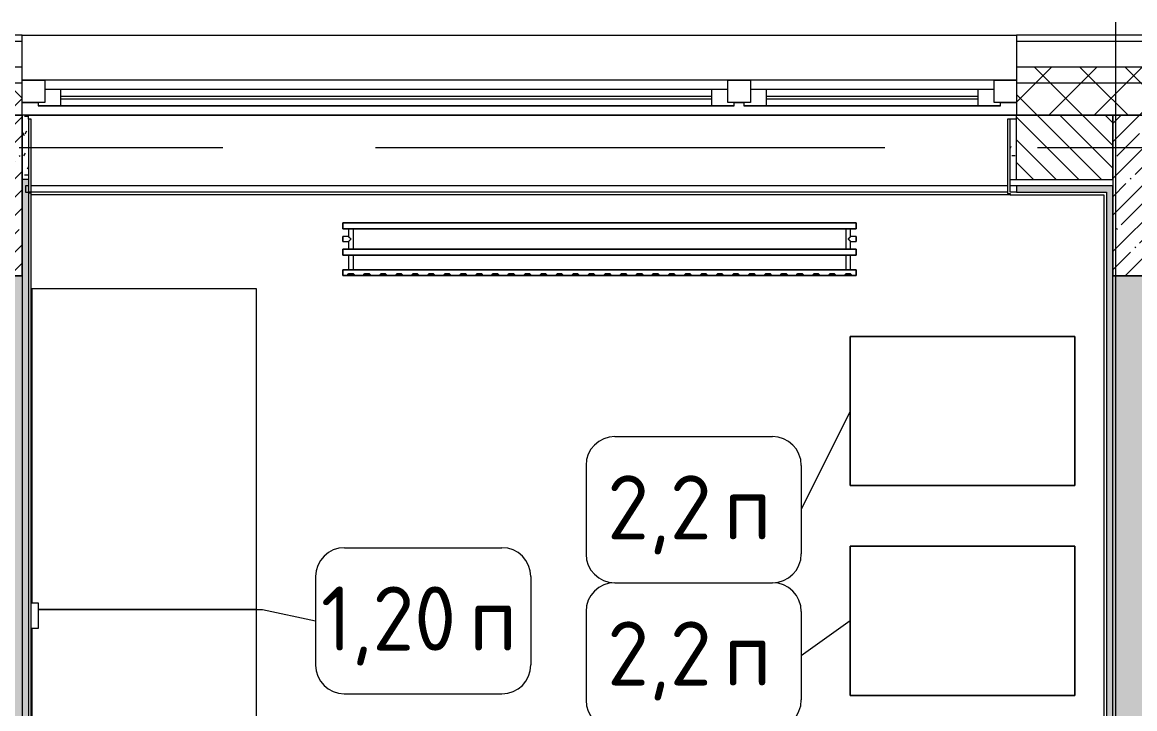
# Model space of a CAD drawing. Header units: millimetres. Extents: x 35840 to 252964, y -8553 to 29000.
# Drawn here: x 77250 to 80719, y 25250 to 27390 of the extents above; entities that cross this region are included whole.
import ezdxf

# ---------------------------------------------------------------- set-up
doc = ezdxf.new("R2010")
doc.units = ezdxf.units.MM
doc.linetypes.add('Осевая', pattern=[3175, 635, -476.25, 1587.5, -476.25])
for name, color, linetype, lineweight, true_color in [('A-DOOR-1', 7, 'Continuous', 9, 0xc0c0c0), ('A-WALL-1', 9, 'Continuous', 9, 0x808080), ('A-WALL-FNSH-1', 9, 'Continuous', 9, 0x808080), ('I-FURN-1', 9, 'Continuous', 9, 0x808080), ('M-EQPM-1', 7, 'Continuous', 9, 0xb2b2b2)]:
    doc.layers.add(name, color=color, linetype=linetype, lineweight=lineweight, true_color=true_color)
for name, color, linetype, lineweight in [('A-GLAZ', 7, 'Continuous', 9), ('A-GLAZ-1', 7, 'Continuous', 13), ('A-WALL', 7, 'Continuous', 9), ('I-FURN-IDEN', 7, 'Continuous', 9), ('I-WALL', 7, 'Continuous', 9), ('S-COLS', 7, 'Continuous', 9), ('Оси', 7, 'Continuous', 9), ('Оси-2', 7, 'Осевая', 9)]:
    doc.layers.add(name, color=color, linetype=linetype, lineweight=lineweight)
doc.styles.add('GOST Common', font='GOST_Common.ttf', dxfattribs={"height": 200})
pattern_1 = [(45, (600, 0), (-57.02463, 57.02463), []), (45, (657.025, 0), (-57.02463, 57.02463), [100.806, -20.161, 3.353, -16.808])]
pattern_2 = [(135, (600, 0), (-75.43415, -75.43415), [106.68, -17.78, 3.556, -17.78]), (135, (600, 75.39), (-75.43415, -75.43415), []), (50, (600, 0), (127.52922, -11.15758), [13.335, -146.685]), (355, (600, 0), (-24.66966, 133.74002), [10.668, -117.348]), (100.451, (610.63, -0.93), (102.85973, 122.58178), [11.333, -124.663]), (46.184, (600, 35.56), (189.75516, -29.43036), [20.002, -220.027]), (96.636, (615.81, 33.1), (166.1822, 173.1996), [17, -186.995]), (351.184, (600, 35.56), (166.18393, 173.19757), [16.002, -176.022]), (21, (617.78, 26.67), (106.13027, -71.58603), [13.335, -146.685]), (326, (617.78, 26.67), (43.26188, 128.93175), [10.668, -117.348]), (71.451, (626.62, 20.7), (149.39198, 57.34505), [11.333, -124.663]), (37.5, (600, 0), (2.162228, 59.188357), [3.353, -112.573, 3.353, -115.773, -117.792]), (37.5, (600, 0), (2.162228, 59.188357), [-235.052, 3.353, -114.44]), (7.5, (600, 0), (46.773857, 70.126152), [3.353, -64.567, 3.353, -109.906, -44.894]), (7.5, (600, 0), (46.773857, 70.126152), [-181.178, 3.353, -41.542]), (327.5, (560.35, 0), (94.91367, -4.010093), [3.353, -41.097, 3.353, -135.331, -184.023]), (327.5, (560.35, 0), (94.91367, -4.010093), [-183.134, 3.353, -180.67]), (317.5, (542.57, 0), (103.69057, 17.79882), [3.353, -54.432, 3.353, -88.748, -130.683]), (317.5, (542.57, 0), (103.69057, 17.79882), [-149.885, 3.353, -127.33])]
pattern_3 = [(45, (600, 0), (-70.71068, 70.71068), []), (135, (600, 0), (-70.71068, -70.71068), [])]
pattern_4 = [(0, (600, 0), (121.92, 30.48), [10.058, -81.382, 10.058, -81.382, -487.68]), (0, (600, 0), (121.92, 30.48), [-182.88, 10.058, -172.822, 10.058, -81.382, -213.36]), (0, (600, 0), (121.92, 30.48), [-457.2, 10.058, -50.902, 10.058, -142.342]), (120, (645.72, 15.24), (-87.356454, 90.345817), [10.058, -81.382, 10.058, -81.382, -487.68]), (120, (645.72, 15.24), (-87.356454, 90.345817), [-182.88, 10.058, -172.822, 10.058, -81.382, -213.36]), (120, (645.72, 15.24), (-87.356454, 90.345817), [-457.2, 10.058, -50.902, 10.058, -142.342]), (240, (660.96, 76.2), (-34.563546, -120.825817), [10.058, -81.382, 10.058, -81.382, -487.68]), (240, (660.96, 76.2), (-34.563546, -120.825817), [-182.88, 10.058, -172.822, 10.058, -81.382, -213.36]), (240, (660.96, 76.2), (-34.563546, -120.825817), [-457.2, 10.058, -50.902, 10.058, -142.342])]

# ---------------------------------------------------------------- blocks, each defined once
blk = doc.blocks.new('120_Окно_СКБ_2Ст - 120_Окно_СКБ_2Ст 3100х2500 _мал_створка слева_ 2-19089248-План расстановки мебели и оборудования 1 этажа в осях 12-23')
at = {"layer": 'A-GLAZ'}
for p, q in [((1550, -5), (-1550, -5)), ((-1430, -55), (600, -55)), ((600, -65), (-1430, -65)), ((770, -55), (1430, -55)), ((1430, -65), (770, -65)), ((-1550, -75), (-1500, -75)), ((670, -75), (700, -75)), ((1500, -75), (1550, -75))]:
    blk.add_line(p, q, dxfattribs=at)
at = {"layer": 'A-GLAZ-1'}
for p, q in [((-1550, -75), (-1550, -5)), ((-1550, -5), (-1480, -5)), ((-1480, -5), (-1480, -75)), ((650, -75), (650, -5)), ((650, -5), (720, -5)), ((720, -5), (720, -75)), ((1480, -75), (1480, -5)), ((1480, -5), (1550, -5)), ((1550, -5), (1550, -75)), ((650, -35), (-1480, -35)), ((-1480, -35), (-1480, -75)), ((-1430, -85), (-1430, -35)), ((600, -85), (600, -35)), ((650, -75), (650, -35)), ((1480, -35), (720, -35)), ((720, -35), (720, -75)), ((770, -85), (770, -35)), ((1430, -85), (1430, -35)), ((1480, -75), (1480, -35)), ((-1480, -75), (-1550, -75)), ((-1480, -75), (-1500, -75)), ((-1500, -75), (-1500, -85)), ((-1500, -85), (670, -85)), ((670, -85), (-1500, -85)), ((720, -75), (650, -75)), ((670, -75), (650, -75)), ((670, -85), (670, -75)), ((720, -75), (700, -75)), ((700, -75), (700, -85)), ((700, -85), (1500, -85)), ((1500, -85), (700, -85)), ((1550, -75), (1480, -75)), ((1500, -75), (1480, -75)), ((1500, -85), (1500, -75))]:
    blk.add_line(p, q, dxfattribs=at)
blk = doc.blocks.new('Штора противопожарная_Рен - ШТ_700х700-V60-План расстановки мебели и оборудования 1 этажа в осях 12-23')
at = {"layer": 'A-DOOR-1'}
for p, q in [((-430, 100), (-350, 100)), ((-430, 78), (-430, 100)), ((-350, 100), (-350, 78)), ((350, 100), (430, 100)), ((350, 78), (350, 100)), ((430, 100), (430, 78))]:
    blk.add_line(p, q, dxfattribs=at)
blk = doc.blocks.new('Стол базовый прямоугольный - 1_44п-V181-План расстановки мебели и оборудования 1 этажа в осях 12-23')
at = {"layer": 'I-FURN-1'}
for p, q in [((350, 400), (-330, 400)), ((350, -400), (350, 400)), ((-350, 341), (-350, -359)), ((-330, -400), (350, -400))]:
    blk.add_line(p, q, dxfattribs=at)
blk = doc.blocks.new('Стол базовый прямоугольный - 1_20п-V182-План расстановки мебели и оборудования 1 этажа в осях 12-23')
at = {"layer": 'I-FURN-1'}
for p, q in [((500, 350), (-500, 350)), ((-500, 350), (-500, -350)), ((500, -330), (500, 350)), ((-500, -350), (479, -350))]:
    blk.add_line(p, q, dxfattribs=at)
blk = doc.blocks.new('radiator_prado_classic_z_tip_30_po exemplyaru - Classic Z Тип 30-500-V206-План расстановки мебели и оборудования 1 этажа в осях 12-23')
at = {"layer": 'M-EQPM-1'}
for p, q in [((0, 228), (0, 210)), ((1600, 228), (0, 228)), ((0, 210), (0, 228)), ((0, 228), (12.5, 228)), ((0, 210), (1600, 210)), ((17.5, 210), (0, 210)), ((12.5, 228), (37.5, 228)), ((37.5, 228), (12.5, 228)), ((12.5, 228), (37.5, 228)), ((12.5, 228), (17.5, 223)), ((12.5, 228), (17.5, 223)), ((32.5, 223), (17.5, 223)), ((17.5, 223), (32.5, 223)), ((17.5, 210), (17.5, 164)), ((17.5, 210), (17.5, 164)), ((32.5, 210), (17.5, 210)), ((17.5, 210), (32.5, 210)), ((25, 210), (17.5, 210)), ((17.5, 210), (32.5, 210)), ((31.5, 210), (18.5, 210)), ((32.5, 210), (25, 210)), ((32.5, 223), (37.5, 228)), ((37.5, 228), (32.5, 223)), ((32.5, 164), (32.5, 210)), ((32.5, 164), (32.5, 210)), ((1567.5, 210), (32.5, 210)), ((37.5, 228), (62.5, 228)), ((62.5, 228), (87.5, 228)), ((87.5, 228), (62.5, 228)), ((62.5, 228), (87.5, 228)), ((62.5, 228), (67.5, 223)), ((62.5, 228), (67.5, 223)), ((82.5, 223), (67.5, 223)), ((67.5, 223), (82.5, 223)), ((82.5, 223), (87.5, 228)), ((87.5, 228), (82.5, 223)), ((87.5, 228), (112.5, 228)), ((112.5, 228), (137.5, 228)), ((137.5, 228), (112.5, 228)), ((112.5, 228), (137.5, 228)), ((112.5, 228), (117.5, 223)), ((112.5, 228), (117.5, 223)), ((132.5, 223), (117.5, 223)), ((117.5, 223), (132.5, 223)), ((132.5, 223), (137.5, 228)), ((137.5, 228), (132.5, 223)), ((137.5, 228), (162.5, 228)), ((162.5, 228), (187.5, 228)), ((187.5, 228), (162.5, 228)), ((162.5, 228), (187.5, 228)), ((162.5, 228), (167.5, 223)), ((162.5, 228), (167.5, 223)), ((182.5, 223), (167.5, 223)), ((167.5, 223), (182.5, 223)), ((182.5, 223), (187.5, 228)), ((187.5, 228), (182.5, 223)), ((187.5, 228), (212.5, 228)), ((212.5, 228), (237.5, 228)), ((237.5, 228), (212.5, 228)), ((212.5, 228), (237.5, 228)), ((212.5, 228), (217.5, 223)), ((212.5, 228), (217.5, 223)), ((232.5, 223), (217.5, 223)), ((217.5, 223), (232.5, 223)), ((232.5, 223), (237.5, 228)), ((237.5, 228), (232.5, 223)), ((237.5, 228), (262.5, 228)), ((262.5, 228), (287.5, 228)), ((287.5, 228), (262.5, 228)), ((262.5, 228), (287.5, 228)), ((262.5, 228), (267.5, 223)), ((262.5, 228), (267.5, 223)), ((282.5, 223), (267.5, 223)), ((267.5, 223), (282.5, 223)), ((282.5, 223), (287.5, 228)), ((287.5, 228), (282.5, 223)), ((287.5, 228), (312.5, 228)), ((312.5, 228), (337.5, 228)), ((337.5, 228), (312.5, 228)), ((312.5, 228), (337.5, 228)), ((312.5, 228), (317.5, 223)), ((312.5, 228), (317.5, 223)), ((332.5, 223), (317.5, 223)), ((317.5, 223), (332.5, 223)), ((332.5, 223), (337.5, 228)), ((337.5, 228), (332.5, 223)), ((337.5, 228), (362.5, 228)), ((362.5, 228), (387.5, 228)), ((387.5, 228), (362.5, 228)), ((362.5, 228), (387.5, 228)), ((362.5, 228), (367.5, 223)), ((362.5, 228), (367.5, 223)), ((382.5, 223), (367.5, 223)), ((367.5, 223), (382.5, 223)), ((382.5, 223), (387.5, 228)), ((387.5, 228), (382.5, 223)), ((387.5, 228), (412.5, 228)), ((412.5, 228), (437.5, 228)), ((437.5, 228), (412.5, 228)), ((412.5, 228), (437.5, 228)), ((412.5, 228), (417.5, 223)), ((412.5, 228), (417.5, 223)), ((432.5, 223), (417.5, 223)), ((417.5, 223), (432.5, 223)), ((432.5, 223), (437.5, 228)), ((437.5, 228), (432.5, 223)), ((437.5, 228), (462.5, 228)), ((462.5, 228), (487.5, 228)), ((487.5, 228), (462.5, 228)), ((462.5, 228), (487.5, 228)), ((462.5, 228), (467.5, 223)), ((462.5, 228), (467.5, 223)), ((482.5, 223), (467.5, 223)), ((467.5, 223), (482.5, 223)), ((482.5, 223), (487.5, 228)), ((487.5, 228), (482.5, 223)), ((487.5, 228), (512.5, 228)), ((512.5, 228), (537.5, 228)), ((537.5, 228), (512.5, 228)), ((512.5, 228), (537.5, 228)), ((512.5, 228), (517.5, 223)), ((512.5, 228), (517.5, 223)), ((532.5, 223), (517.5, 223)), ((517.5, 223), (532.5, 223)), ((532.5, 223), (537.5, 228)), ((537.5, 228), (532.5, 223)), ((537.5, 228), (562.5, 228)), ((562.5, 228), (587.5, 228)), ((587.5, 228), (562.5, 228)), ((562.5, 228), (587.5, 228)), ((562.5, 228), (567.5, 223)), ((562.5, 228), (567.5, 223)), ((582.5, 223), (567.5, 223)), ((567.5, 223), (582.5, 223)), ((582.5, 223), (587.5, 228)), ((587.5, 228), (582.5, 223)), ((587.5, 228), (612.5, 228)), ((612.5, 228), (637.5, 228)), ((637.5, 228), (612.5, 228)), ((612.5, 228), (637.5, 228)), ((612.5, 228), (617.5, 223)), ((612.5, 228), (617.5, 223)), ((632.5, 223), (617.5, 223)), ((617.5, 223), (632.5, 223)), ((632.5, 223), (637.5, 228)), ((637.5, 228), (632.5, 223)), ((637.5, 228), (662.5, 228)), ((662.5, 228), (687.5, 228)), ((687.5, 228), (662.5, 228)), ((662.5, 228), (687.5, 228)), ((662.5, 228), (667.5, 223)), ((662.5, 228), (667.5, 223)), ((682.5, 223), (667.5, 223)), ((667.5, 223), (682.5, 223)), ((682.5, 223), (687.5, 228)), ((687.5, 228), (682.5, 223)), ((687.5, 228), (712.5, 228)), ((712.5, 228), (737.5, 228)), ((737.5, 228), (712.5, 228)), ((712.5, 228), (737.5, 228)), ((712.5, 228), (717.5, 223)), ((712.5, 228), (717.5, 223)), ((732.5, 223), (717.5, 223)), ((717.5, 223), (732.5, 223)), ((732.5, 223), (737.5, 228)), ((737.5, 228), (732.5, 223)), ((737.5, 228), (762.5, 228)), ((762.5, 228), (787.5, 228)), ((787.5, 228), (762.5, 228)), ((762.5, 228), (787.5, 228)), ((762.5, 228), (767.5, 223)), ((762.5, 228), (767.5, 223)), ((782.5, 223), (767.5, 223)), ((767.5, 223), (782.5, 223)), ((782.5, 223), (787.5, 228)), ((787.5, 228), (782.5, 223)), ((787.5, 228), (812.5, 228)), ((812.5, 228), (837.5, 228)), ((837.5, 228), (812.5, 228)), ((812.5, 228), (837.5, 228)), ((812.5, 228), (817.5, 223)), ((812.5, 228), (817.5, 223)), ((832.5, 223), (817.5, 223)), ((817.5, 223), (832.5, 223)), ((832.5, 223), (837.5, 228)), ((837.5, 228), (832.5, 223)), ((837.5, 228), (862.5, 228)), ((862.5, 228), (887.5, 228)), ((887.5, 228), (862.5, 228)), ((862.5, 228), (887.5, 228)), ((862.5, 228), (867.5, 223)), ((862.5, 228), (867.5, 223)), ((882.5, 223), (867.5, 223)), ((867.5, 223), (882.5, 223)), ((882.5, 223), (887.5, 228)), ((887.5, 228), (882.5, 223)), ((887.5, 228), (912.5, 228)), ((912.5, 228), (937.5, 228)), ((937.5, 228), (912.5, 228)), ((912.5, 228), (937.5, 228)), ((912.5, 228), (917.5, 223)), ((912.5, 228), (917.5, 223)), ((932.5, 223), (917.5, 223)), ((917.5, 223), (932.5, 223)), ((932.5, 223), (937.5, 228)), ((937.5, 228), (932.5, 223)), ((937.5, 228), (962.5, 228)), ((962.5, 228), (987.5, 228)), ((987.5, 228), (962.5, 228)), ((962.5, 228), (987.5, 228)), ((962.5, 228), (967.5, 223)), ((962.5, 228), (967.5, 223)), ((982.5, 223), (967.5, 223)), ((967.5, 223), (982.5, 223)), ((982.5, 223), (987.5, 228)), ((987.5, 228), (982.5, 223)), ((987.5, 228), (1012.5, 228)), ((1012.5, 228), (1037.5, 228)), ((1037.5, 228), (1012.5, 228)), ((1012.5, 228), (1037.5, 228)), ((1012.5, 228), (1017.5, 223)), ((1012.5, 228), (1017.5, 223)), ((1032.5, 223), (1017.5, 223)), ((1017.5, 223), (1032.5, 223)), ((1032.5, 223), (1037.5, 228)), ((1037.5, 228), (1032.5, 223)), ((1037.5, 228), (1062.5, 228)), ((1062.5, 228), (1087.5, 228)), ((1087.5, 228), (1062.5, 228)), ((1062.5, 228), (1087.5, 228)), ((1062.5, 228), (1067.5, 223)), ((1062.5, 228), (1067.5, 223)), ((1082.5, 223), (1067.5, 223)), ((1067.5, 223), (1082.5, 223)), ((1082.5, 223), (1087.5, 228)), ((1087.5, 228), (1082.5, 223)), ((1087.5, 228), (1112.5, 228)), ((1112.5, 228), (1137.5, 228)), ((1137.5, 228), (1112.5, 228)), ((1112.5, 228), (1137.5, 228)), ((1112.5, 228), (1117.5, 223)), ((1112.5, 228), (1117.5, 223)), ((1132.5, 223), (1117.5, 223)), ((1117.5, 223), (1132.5, 223)), ((1132.5, 223), (1137.5, 228)), ((1137.5, 228), (1132.5, 223)), ((1137.5, 228), (1162.5, 228)), ((1162.5, 228), (1187.5, 228)), ((1187.5, 228), (1162.5, 228)), ((1162.5, 228), (1187.5, 228)), ((1162.5, 228), (1167.5, 223)), ((1162.5, 228), (1167.5, 223)), ((1182.5, 223), (1167.5, 223)), ((1167.5, 223), (1182.5, 223)), ((1182.5, 223), (1187.5, 228)), ((1187.5, 228), (1182.5, 223)), ((1187.5, 228), (1212.5, 228)), ((1212.5, 228), (1237.5, 228)), ((1237.5, 228), (1212.5, 228)), ((1212.5, 228), (1237.5, 228)), ((1212.5, 228), (1217.5, 223)), ((1212.5, 228), (1217.5, 223)), ((1232.5, 223), (1217.5, 223)), ((1217.5, 223), (1232.5, 223)), ((1232.5, 223), (1237.5, 228)), ((1237.5, 228), (1232.5, 223)), ((1237.5, 228), (1262.5, 228)), ((1262.5, 228), (1287.5, 228)), ((1287.5, 228), (1262.5, 228)), ((1262.5, 228), (1287.5, 228)), ((1262.5, 228), (1267.5, 223)), ((1262.5, 228), (1267.5, 223)), ((1282.5, 223), (1267.5, 223)), ((1267.5, 223), (1282.5, 223)), ((1282.5, 223), (1287.5, 228)), ((1287.5, 228), (1282.5, 223)), ((1287.5, 228), (1312.5, 228)), ((1312.5, 228), (1337.5, 228)), ((1337.5, 228), (1312.5, 228)), ((1312.5, 228), (1337.5, 228)), ((1312.5, 228), (1317.5, 223)), ((1312.5, 228), (1317.5, 223)), ((1332.5, 223), (1317.5, 223)), ((1317.5, 223), (1332.5, 223)), ((1332.5, 223), (1337.5, 228)), ((1337.5, 228), (1332.5, 223)), ((1337.5, 228), (1362.5, 228)), ((1362.5, 228), (1387.5, 228)), ((1387.5, 228), (1362.5, 228)), ((1362.5, 228), (1387.5, 228)), ((1362.5, 228), (1367.5, 223)), ((1362.5, 228), (1367.5, 223)), ((1382.5, 223), (1367.5, 223)), ((1367.5, 223), (1382.5, 223)), ((1382.5, 223), (1387.5, 228)), ((1387.5, 228), (1382.5, 223)), ((1387.5, 228), (1412.5, 228)), ((1412.5, 228), (1437.5, 228)), ((1437.5, 228), (1412.5, 228)), ((1412.5, 228), (1437.5, 228)), ((1412.5, 228), (1417.5, 223)), ((1412.5, 228), (1417.5, 223)), ((1432.5, 223), (1417.5, 223)), ((1417.5, 223), (1432.5, 223)), ((1432.5, 223), (1437.5, 228)), ((1437.5, 228), (1432.5, 223)), ((1437.5, 228), (1462.5, 228)), ((1462.5, 228), (1487.5, 228)), ((1487.5, 228), (1462.5, 228)), ((1462.5, 228), (1487.5, 228)), ((1462.5, 228), (1467.5, 223)), ((1462.5, 228), (1467.5, 223)), ((1482.5, 223), (1467.5, 223)), ((1467.5, 223), (1482.5, 223)), ((1482.5, 223), (1487.5, 228)), ((1487.5, 228), (1482.5, 223)), ((1487.5, 228), (1512.5, 228)), ((1512.5, 228), (1537.5, 228)), ((1537.5, 228), (1512.5, 228)), ((1512.5, 228), (1537.5, 228)), ((1512.5, 228), (1517.5, 223)), ((1512.5, 228), (1517.5, 223)), ((1532.5, 223), (1517.5, 223)), ((1517.5, 223), (1532.5, 223)), ((1532.5, 223), (1537.5, 228)), ((1537.5, 228), (1532.5, 223)), ((1537.5, 228), (1562.5, 228)), ((1562.5, 228), (1587.5, 228)), ((1587.5, 228), (1562.5, 228)), ((1562.5, 228), (1587.5, 228)), ((1562.5, 228), (1567.5, 223)), ((1562.5, 228), (1567.5, 223)), ((1582.5, 223), (1567.5, 223)), ((1567.5, 223), (1582.5, 223)), ((1567.5, 210), (1567.5, 164)), ((1567.5, 210), (1567.5, 164)), ((1582.5, 210), (1567.5, 210)), ((1567.5, 210), (1582.5, 210)), ((1582.5, 210), (1567.5, 210)), ((1567.5, 210), (1582.5, 210)), ((1581.5, 210), (1568.5, 210)), ((1582.5, 223), (1587.5, 228)), ((1587.5, 228), (1582.5, 223)), ((1582.5, 164), (1582.5, 210)), ((1582.5, 164), (1582.5, 210)), ((1600, 210), (1582.5, 210)), ((1587.5, 228), (1600, 228)), ((1600, 210), (1600, 228)), ((1600, 228), (1600, 210)), ((1600, 164), (0, 164)), ((0, 164), (0, 146)), ((0, 146), (0, 164)), ((0, 164), (17.5, 164)), ((0, 146), (1600, 146)), ((17.5, 146), (0, 146)), ((32.5, 164), (17.5, 164)), ((17.5, 164), (25, 164)), ((18.5, 164), (17.5, 164)), ((17.5, 164), (32.5, 164)), ((17.5, 146), (17.5, 121.5)), ((17.5, 146), (17.5, 121.5)), ((17.5, 146), (17.8, 146)), ((25, 146), (17.5, 146)), ((17.5, 146), (30.3, 146)), ((32.5, 146), (17.5, 146)), ((17.8, 146), (31.5, 146)), ((25, 164), (18.5, 164)), ((18.5, 164), (31.5, 164)), ((31.5, 146), (18.5, 146)), ((25, 164), (30.3, 164)), ((30.3, 164), (25, 164)), ((32.5, 146), (25, 146)), ((30.3, 164), (32.5, 164)), ((32.5, 164), (30.3, 164)), ((30.3, 146), (32.5, 146)), ((31.5, 146), (32.2, 146)), ((32.2, 146), (32.5, 146)), ((32.5, 164), (1567.5, 164)), ((32.5, 82), (32.5, 146)), ((32.5, 82), (32.5, 146)), ((1567.5, 146), (32.5, 146)), ((1582.2, 164), (1567.5, 164)), ((1567.5, 164), (1582.5, 164)), ((1582.5, 164), (1567.5, 164)), ((1567.5, 164), (1582.5, 164)), ((1567.5, 146), (1567.5, 82)), ((1567.5, 146), (1567.5, 82)), ((1567.5, 146), (1575, 146)), ((1582.5, 146), (1567.5, 146)), ((1567.5, 146), (1571.2, 146)), ((1575, 146), (1567.5, 146)), ((1568.5, 164), (1581.5, 164)), ((1581.5, 146), (1568.5, 146)), ((1571.2, 146), (1573.1, 146)), ((1573.1, 146), (1575, 146)), ((1575, 146), (1580.3, 146)), ((1575, 146), (1578.7, 146)), ((1582.5, 146), (1575, 146)), ((1578.7, 146), (1582.5, 146)), ((1580.3, 146), (1582.5, 146)), ((1582.5, 164), (1582.2, 164)), ((1582.5, 164), (1600, 164)), ((1582.5, 121.5), (1582.5, 146)), ((1582.5, 121.5), (1582.5, 146)), ((1600, 146), (1582.5, 146)), ((1600, 146), (1600, 164)), ((1600, 164), (1600, 146)), ((17.5, 121.5), (0, 121.5)), ((17.5, 121.5), (0, 121.5)), ((0, 121.5), (0, 121.2)), ((0, 106.5), (0, 121.5)), ((0, 121.2), (0, 120.7)), ((0, 121.2), (0, 120.7)), ((0, 120.5), (0, 121.2)), ((0, 121.2), (0, 121.2)), ((0, 120.7), (0, 120.5)), ((0, 120.7), (0, 120.5)), ((0, 120.5), (0, 106.8)), ((0, 120.5), (0, 119.3)), ((0, 119.3), (0, 120.5)), ((0, 119.3), (0, 117.8)), ((0, 117.8), (0, 119.3)), ((0, 117.8), (0, 115.9)), ((0, 115.9), (0, 117.8)), ((0, 115.9), (0, 114)), ((0, 114), (0, 115.9)), ((0, 114), (0, 112.1)), ((0, 112.1), (0, 114)), ((0, 112.1), (0, 110.2)), ((0, 110.2), (0, 112.1)), ((0, 110.2), (0, 108.7)), ((0, 108.7), (0, 110.2)), ((0, 108.7), (0, 106.8)), ((0, 106.8), (0, 108.7)), ((0, 106.8), (0, 106.5)), ((0, 106.8), (0, 106.8)), ((0, 106.5), (17.5, 106.5)), ((0, 106.5), (17.5, 106.5)), ((17.5, 106.5), (17.5, 82)), ((17.5, 106.5), (17.5, 82)), ((1600, 121.5), (1582.5, 121.5)), ((1600, 121.5), (1582.5, 121.5)), ((1582.5, 82), (1582.5, 106.5)), ((1582.5, 106.5), (1600, 106.5)), ((1582.5, 82), (1582.5, 106.5)), ((1582.5, 106.5), (1600, 106.5)), ((1600, 121.5), (1600, 106.5)), ((1600, 121.2), (1600, 121.5)), ((1600, 121.5), (1600, 121.2)), ((1600, 121.2), (1600, 121.5)), ((1600, 120.7), (1600, 121.2)), ((1600, 121.2), (1600, 120.7)), ((1600, 120.7), (1600, 121.2)), ((1600, 120.5), (1600, 120.7)), ((1600, 120.7), (1600, 120.5)), ((1600, 120.5), (1600, 120.7)), ((1600, 106.8), (1600, 120.5)), ((1600, 120.5), (1600, 106.8)), ((1600, 106.8), (1600, 120.5)), ((1600, 106.5), (1600, 106.8)), ((1600, 106.8), (1600, 106.5)), ((1600, 106.5), (1600, 106.8)), ((1600, 82), (0, 82)), ((0, 82), (0, 64)), ((0, 64), (0, 82)), ((0, 82), (17.5, 82)), ((32.5, 82), (17.5, 82)), ((17.5, 82), (32.5, 82)), ((32.5, 82), (17.5, 82)), ((17.5, 82), (32.5, 82)), ((18.5, 82), (31.5, 82)), ((32.5, 82), (1567.5, 82)), ((1582.5, 82), (1567.5, 82)), ((1567.5, 82), (1582.5, 82)), ((1582.5, 82), (1567.5, 82)), ((1567.5, 82), (1582.5, 82)), ((1568.5, 82), (1581.5, 82)), ((1582.5, 82), (1600, 82)), ((1600, 64), (1600, 82)), ((1600, 82), (1600, 64)), ((1600, 64), (0, 64)), ((0, 64), (1600, 64))]:
    blk.add_line(p, q, dxfattribs=at)
for points, knots in [([(17.8, 121.2), (17.7, 121.3), (17.7, 121.3), (17.5, 121.5), (17.5, 121.5), (17.5, 121.5)], [0.8571429, 0.8571429, 0.8571429, 0.8571429, 0.8928571, 0.9285714, 1, 1, 1, 1]), ([(17.5, 121.5), (17.5, 121.5), (17.5, 121.5), (17.7, 121.3), (17.7, 121.3), (17.8, 121.2)], [0, 0, 0, 0, 0.0714286, 0.1071429, 0.1428571, 0.1428571, 0.1428571, 0.1428571]), ([(17.5, 121.5), (17.5, 121.5), (17.5, 121.5), (17.7, 121.3), (17.7, 121.3), (17.8, 121.2)], [0, 0, 0, 0, 0.0714286, 0.1071429, 0.1428571, 0.1428571, 0.1428571, 0.1428571]), ([(25, 114), (24.5, 114.5), (23.6, 115.4), (22.4, 116.6), (21.6, 117.4), (21.1, 117.9), (20.8, 118.2), (20.5, 118.5), (20.2, 118.8), (19.8, 119.1), (19.6, 119.4), (19.3, 119.7), (19, 120), (18.7, 120.3), (18.5, 120.5), (18.3, 120.7), (18.1, 120.9), (17.9, 121.1), (17.8, 121.2), (17.7, 121.3), (17.5, 121.5), (17.5, 121.5), (17.5, 121.5)], [0, 0, 0, 0, 0.142857, 0.285714, 0.357143, 0.392857, 0.428571, 0.464286, 0.5, 0.535714, 0.571429, 0.607143, 0.642857, 0.678571, 0.714286, 0.75, 0.785714, 0.821429, 0.857143, 0.892857, 0.928571, 1, 1, 1, 1]), ([(17.5, 106.5), (17.5, 106.5), (17.5, 106.5), (17.7, 106.7), (17.8, 106.8), (17.9, 106.9), (18.1, 107.1), (18.3, 107.3), (18.5, 107.5), (18.7, 107.7), (19, 108), (19.3, 108.3), (19.6, 108.6), (19.8, 108.9), (20.3, 109.3), (20.7, 109.7), (21.1, 110.1), (21.6, 110.6), (22.4, 111.4), (23.6, 112.6), (24.5, 113.5), (25, 114)], [0, 0, 0, 0, 0.071429, 0.107143, 0.142857, 0.178571, 0.214286, 0.25, 0.285714, 0.321429, 0.357143, 0.392857, 0.428571, 0.464286, 0.5, 0.571429, 0.607143, 0.642857, 0.714286, 0.857143, 1, 1, 1, 1]), ([(17.5, 106.5), (17.5, 106.5), (17.5, 106.5), (17.7, 106.7), (17.7, 106.7), (17.8, 106.8)], [0, 0, 0, 0, 0.0714286, 0.1071429, 0.1428571, 0.1428571, 0.1428571, 0.1428571]), ([(17.8, 106.8), (17.7, 106.7), (17.7, 106.7), (17.5, 106.5), (17.5, 106.5), (17.5, 106.5)], [0.8571429, 0.8571429, 0.8571429, 0.8571429, 0.8928571, 0.9285714, 1, 1, 1, 1]), ([(17.8, 106.8), (17.7, 106.7), (17.7, 106.7), (17.5, 106.5), (17.5, 106.5), (17.5, 106.5)], [0.8571429, 0.8571429, 0.8571429, 0.8571429, 0.8928571, 0.9285714, 1, 1, 1, 1]), ([(17.8, 121.2), (17.8, 121.2), (17.9, 121.1), (18.1, 120.9), (18.3, 120.7), (18.5, 120.5), (18.7, 120.3), (19, 120), (19.3, 119.7), (19.6, 119.4), (19.8, 119.1), (20.3, 118.7), (20.7, 118.3), (21.1, 117.9), (21.6, 117.4), (22.4, 116.6), (23.1, 115.9), (23.6, 115.4)], [0.1428571, 0.1428571, 0.1428571, 0.1428571, 0.1785714, 0.2142857, 0.25, 0.2857143, 0.3214286, 0.3571429, 0.3928571, 0.4285714, 0.4642857, 0.5, 0.5714286, 0.6071429, 0.6428571, 0.7142857, 0.8571429, 0.8571429, 0.8571429, 0.8571429]), ([(22.1, 111.1), (21.9, 110.9), (21.6, 110.6), (21.1, 110.1), (20.8, 109.8), (20.5, 109.5), (20.2, 109.2), (19.8, 108.9), (19.6, 108.6), (19.3, 108.3), (19, 108), (18.7, 107.7), (18.5, 107.5), (18.3, 107.3), (18.1, 107.1), (17.9, 106.9), (17.8, 106.8), (17.8, 106.8)], [0.2857143, 0.2857143, 0.2857143, 0.2857143, 0.3571429, 0.3928571, 0.4285714, 0.4642857, 0.5, 0.5357143, 0.5714286, 0.6071429, 0.6428571, 0.6785714, 0.7142857, 0.75, 0.7857143, 0.8214286, 0.8571429, 0.8571429, 0.8571429, 0.8571429]), ([(19.6, 119.4), (19.7, 119.3), (19.9, 119.2), (20.3, 118.7), (20.6, 118.4), (20.8, 118.2)], [0.4285714, 0.4285714, 0.4285714, 0.4285714, 0.4642857, 0.5, 0.5714286, 0.5714286, 0.5714286, 0.5714286]), ([(19.6, 108.6), (19.7, 108.7), (19.9, 108.8), (20.3, 109.3), (20.6, 109.6), (20.8, 109.8)], [0.4285714, 0.4285714, 0.4285714, 0.4285714, 0.4642857, 0.5, 0.5714286, 0.5714286, 0.5714286, 0.5714286]), ([(22.1, 116.9), (21.9, 117.1), (21.6, 117.4), (21.1, 117.9), (20.9, 118.1), (20.8, 118.2)], [0.2857143, 0.2857143, 0.2857143, 0.2857143, 0.3571429, 0.3928571, 0.4285714, 0.4285714, 0.4285714, 0.4285714]), ([(20.8, 118.2), (20.9, 118.1), (21.1, 117.9), (21.6, 117.4), (21.9, 117.1), (22.1, 116.9)], [0.5714286, 0.5714286, 0.5714286, 0.5714286, 0.6071429, 0.6428571, 0.7142857, 0.7142857, 0.7142857, 0.7142857]), ([(20.8, 109.8), (20.9, 109.9), (21.1, 110.1), (21.6, 110.6), (21.9, 110.9), (22.1, 111.1)], [0.5714286, 0.5714286, 0.5714286, 0.5714286, 0.6071429, 0.6428571, 0.7142857, 0.7142857, 0.7142857, 0.7142857]), ([(22.1, 111.1), (21.9, 110.9), (21.6, 110.6), (21.1, 110.1), (20.9, 109.9), (20.8, 109.8)], [0.2857143, 0.2857143, 0.2857143, 0.2857143, 0.3571429, 0.3928571, 0.4285714, 0.4285714, 0.4285714, 0.4285714]), ([(1575, 114), (1575.5, 114.5), (1576.4, 115.4), (1577.6, 116.6), (1578.4, 117.4), (1578.9, 117.9), (1579.2, 118.2), (1579.5, 118.5), (1579.8, 118.8), (1580.1, 119.2), (1580.4, 119.4), (1580.7, 119.7), (1581, 120), (1581.3, 120.3), (1581.5, 120.5), (1581.7, 120.7), (1581.9, 120.9), (1582.1, 121.1), (1582.2, 121.2), (1582.3, 121.3), (1582.5, 121.5), (1582.5, 121.5), (1582.5, 121.5)], [0, 0, 0, 0, 0.142857, 0.285714, 0.357143, 0.392857, 0.428571, 0.464286, 0.5, 0.535714, 0.571429, 0.607143, 0.642857, 0.678571, 0.714286, 0.75, 0.785714, 0.821429, 0.857143, 0.892857, 0.928571, 1, 1, 1, 1]), ([(1582.5, 106.5), (1582.5, 106.5), (1582.5, 106.5), (1582.3, 106.7), (1582.2, 106.8), (1582.1, 106.9), (1581.9, 107.1), (1581.7, 107.3), (1581.5, 107.5), (1581.3, 107.7), (1581, 108), (1580.7, 108.3), (1580.4, 108.6), (1580.1, 108.8), (1579.7, 109.3), (1579.3, 109.7), (1578.9, 110.1), (1578.4, 110.6), (1577.6, 111.4), (1576.4, 112.6), (1575.5, 113.5), (1575, 114)], [0, 0, 0, 0, 0.071429, 0.107143, 0.142857, 0.178571, 0.214286, 0.25, 0.285714, 0.321429, 0.357143, 0.392857, 0.428571, 0.464286, 0.5, 0.571429, 0.607143, 0.642857, 0.714286, 0.857143, 1, 1, 1, 1]), ([(1581.5, 120.5), (1581.4, 120.4), (1581.3, 120.3), (1581, 120), (1580.7, 119.7), (1580.4, 119.4), (1580.1, 119.2), (1579.7, 118.7), (1579.3, 118.3), (1578.9, 117.9), (1578.4, 117.4), (1577.6, 116.6), (1576.9, 115.9), (1576.4, 115.4)], [0.2857143, 0.2857143, 0.2857143, 0.2857143, 0.3214286, 0.3571429, 0.3928571, 0.4285714, 0.4642857, 0.5, 0.5714286, 0.6071429, 0.6428571, 0.7142857, 0.8571429, 0.8571429, 0.8571429, 0.8571429]), ([(1580.4, 119.4), (1580.3, 119.3), (1580.1, 119.2), (1579.7, 118.7), (1579.3, 118.3), (1578.9, 117.9), (1578.4, 117.4), (1577.6, 116.6), (1576.9, 115.9), (1576.4, 115.4)], [0.4285714, 0.4285714, 0.4285714, 0.4285714, 0.4642857, 0.5, 0.5714286, 0.6071429, 0.6428571, 0.7142857, 0.8571429, 0.8571429, 0.8571429, 0.8571429]), ([(1576.4, 115.4), (1576.9, 115.9), (1577.6, 116.6), (1578.4, 117.4), (1578.9, 117.9), (1579.2, 118.2), (1579.5, 118.5), (1579.8, 118.8), (1580.1, 119.2), (1580.3, 119.3), (1580.4, 119.4)], [0.1428571, 0.1428571, 0.1428571, 0.1428571, 0.2857143, 0.3571429, 0.3928571, 0.4285714, 0.4642857, 0.5, 0.5357143, 0.5714286, 0.5714286, 0.5714286, 0.5714286]), ([(1577.9, 111.1), (1578.1, 110.9), (1578.4, 110.6), (1578.9, 110.1), (1579.2, 109.8), (1579.5, 109.5), (1579.8, 109.2), (1580.1, 108.8), (1580.4, 108.6), (1580.7, 108.3), (1581, 108), (1581.3, 107.7), (1581.5, 107.5), (1581.7, 107.3), (1581.9, 107.1), (1582.1, 106.9), (1582.2, 106.8), (1582.2, 106.8)], [0.2857143, 0.2857143, 0.2857143, 0.2857143, 0.3571429, 0.3928571, 0.4285714, 0.4642857, 0.5, 0.5357143, 0.5714286, 0.6071429, 0.6428571, 0.6785714, 0.7142857, 0.75, 0.7857143, 0.8214286, 0.8571429, 0.8571429, 0.8571429, 0.8571429]), ([(1577.9, 111.1), (1578.1, 110.9), (1578.4, 110.6), (1578.9, 110.1), (1579.1, 109.9), (1579.2, 109.8)], [0.2857143, 0.2857143, 0.2857143, 0.2857143, 0.3571429, 0.3928571, 0.4285714, 0.4285714, 0.4285714, 0.4285714]), ([(1579.2, 109.8), (1579.1, 109.9), (1578.9, 110.1), (1578.4, 110.6), (1578.1, 110.9), (1577.9, 111.1)], [0.5714286, 0.5714286, 0.5714286, 0.5714286, 0.6071429, 0.6428571, 0.7142857, 0.7142857, 0.7142857, 0.7142857]), ([(1582.2, 106.8), (1582.2, 106.8), (1582.1, 106.9), (1581.9, 107.1), (1581.7, 107.3), (1581.5, 107.5), (1581.3, 107.7), (1581, 108), (1580.7, 108.3), (1580.4, 108.6), (1580.1, 108.8), (1579.7, 109.3), (1579.4, 109.6), (1579.2, 109.8)], [0.1428571, 0.1428571, 0.1428571, 0.1428571, 0.1785714, 0.2142857, 0.25, 0.2857143, 0.3214286, 0.3571429, 0.3928571, 0.4285714, 0.4642857, 0.5, 0.5714286, 0.5714286, 0.5714286, 0.5714286]), ([(1582.5, 121.5), (1582.5, 121.5), (1582.5, 121.5), (1582.3, 121.3), (1582.3, 121.3), (1582.2, 121.2)], [0, 0, 0, 0, 0.0714286, 0.1071429, 0.1428571, 0.1428571, 0.1428571, 0.1428571]), ([(1582.5, 121.5), (1582.5, 121.5), (1582.5, 121.5), (1582.3, 121.3), (1582.3, 121.3), (1582.2, 121.2)], [0, 0, 0, 0, 0.0714286, 0.1071429, 0.1428571, 0.1428571, 0.1428571, 0.1428571]), ([(1582.2, 121.2), (1582.3, 121.3), (1582.3, 121.3), (1582.5, 121.5), (1582.5, 121.5), (1582.5, 121.5)], [0.8571429, 0.8571429, 0.8571429, 0.8571429, 0.8928571, 0.9285714, 1, 1, 1, 1]), ([(1582.2, 106.8), (1582.3, 106.7), (1582.3, 106.7), (1582.5, 106.5), (1582.5, 106.5), (1582.5, 106.5)], [0.8571429, 0.8571429, 0.8571429, 0.8571429, 0.8928571, 0.9285714, 1, 1, 1, 1]), ([(1582.2, 106.8), (1582.3, 106.7), (1582.3, 106.7), (1582.5, 106.5), (1582.5, 106.5), (1582.5, 106.5)], [0.8571429, 0.8571429, 0.8571429, 0.8571429, 0.8928571, 0.9285714, 1, 1, 1, 1]), ([(1582.5, 106.5), (1582.5, 106.5), (1582.5, 106.5), (1582.3, 106.7), (1582.3, 106.7), (1582.2, 106.8)], [0, 0, 0, 0, 0.0714286, 0.1071429, 0.1428571, 0.1428571, 0.1428571, 0.1428571])]:
    blk.add_open_spline(points, degree=3, knots=knots, dxfattribs=at)
for points in [[(20.8, 118.2), (20.7, 118.3), (20.5, 118.5), (20.2, 118.8), (19.9, 119.2), (19.6, 119.4), (19.3, 119.7), (19, 120), (18.7, 120.3), (18.5, 120.5), (18.3, 120.7), (18.1, 120.9), (17.9, 121.1), (17.8, 121.2), (17.8, 121.2)], [(17.8, 121.2), (17.8, 121.2), (17.9, 121.1), (18.1, 120.9), (18.3, 120.7), (18.5, 120.5), (18.7, 120.3), (19, 120), (19.3, 119.7), (19.5, 119.5), (19.6, 119.4)], [(20.8, 109.8), (20.7, 109.7), (20.5, 109.5), (20.2, 109.2), (19.9, 108.8), (19.6, 108.6), (19.3, 108.3), (19, 108), (18.7, 107.7), (18.5, 107.5), (18.3, 107.3), (18.1, 107.1), (17.9, 106.9), (17.8, 106.8), (17.8, 106.8)], [(17.8, 106.8), (17.8, 106.8), (17.9, 106.9), (18.1, 107.1), (18.3, 107.3), (18.5, 107.5), (18.7, 107.7), (19, 108), (19.3, 108.3), (19.5, 108.5), (19.6, 108.6)], [(23.6, 115.4), (23.1, 115.9), (22.6, 116.4), (22.1, 116.9)], [(22.1, 116.9), (22.6, 116.4), (23.1, 115.9), (23.6, 115.4)], [(25, 114), (24.5, 113.5), (23.6, 112.6), (22.6, 111.6), (22.1, 111.1)], [(22.1, 111.1), (22.6, 111.6), (23.1, 112.1), (23.6, 112.6)], [(23.6, 112.6), (23.1, 112.1), (22.6, 111.6), (22.1, 111.1)], [(25, 114), (24.5, 114.5), (24, 115), (23.6, 115.4)], [(23.6, 115.4), (24, 115), (24.5, 114.5), (25, 114)], [(23.6, 115.4), (24, 115), (24.5, 114.5), (25, 114)], [(23.6, 112.6), (24, 113), (24.5, 113.5), (25, 114)], [(25, 114), (24.5, 113.5), (24, 113), (23.6, 112.6)], [(1576.4, 115.4), (1576, 115), (1575.5, 114.5), (1575, 114)], [(1576.4, 115.4), (1576, 115), (1575.5, 114.5), (1575, 114)], [(1575, 114), (1575.5, 114.5), (1576, 115), (1576.4, 115.4)], [(1575, 114), (1575.5, 113.5), (1576.4, 112.6), (1577.4, 111.6), (1577.9, 111.1)], [(1575, 114), (1575.5, 113.5), (1576.4, 112.6), (1577.4, 111.6), (1577.9, 111.1)], [(1577.9, 111.1), (1577.4, 111.6), (1576.4, 112.6), (1575.5, 113.5), (1575, 114)], [(1579.2, 109.8), (1579.3, 109.7), (1579.5, 109.5), (1579.8, 109.2), (1580.1, 108.8), (1580.4, 108.6), (1580.7, 108.3), (1581, 108), (1581.3, 107.7), (1581.5, 107.5), (1581.7, 107.3), (1581.9, 107.1), (1582.1, 106.9), (1582.2, 106.8), (1582.2, 106.8)], [(1580.4, 119.4), (1580.5, 119.5), (1580.7, 119.7), (1581, 120), (1581.3, 120.3), (1581.5, 120.5), (1581.7, 120.7), (1581.9, 120.9), (1582.1, 121.1), (1582.2, 121.2), (1582.2, 121.2)], [(1581.5, 120.5), (1581.4, 120.4), (1581.3, 120.3), (1581, 120), (1580.7, 119.7), (1580.5, 119.5), (1580.4, 119.4)], [(1582.2, 121.2), (1582.2, 121.2), (1582.1, 121.1), (1581.9, 120.9), (1581.7, 120.7), (1581.6, 120.6), (1581.5, 120.5)], [(1582.2, 121.2), (1582.2, 121.2), (1582.1, 121.1), (1581.9, 120.9), (1581.7, 120.7), (1581.6, 120.6), (1581.5, 120.5)]]:
    blk.add_open_spline(points, degree=3, dxfattribs=at)
blk = doc.blocks.new('Марка_Мебель - В прямоуг_Balcon_Марка-25523697-План расстановки мебели и оборудования 1 этажа в осях 12-23')
at = {"layer": 'I-FURN-IDEN'}
for p, q in [((-2.455, 2.278), (2.455, 2.278)), ((-3.355, 1.378), (-3.355, -1.384)), ((3.355, 1.378), (3.355, -1.378)), ((-2.461, -2.278), (2.455, -2.278))]:
    blk.add_line(p, q, dxfattribs=at)
for centre, radius, start, end in [((-2.455, 1.378), 0.9, 90, 180), ((2.455, 1.378), 0.9, 0, 90), ((-2.461, -1.384), 0.893, 180, 270), ((2.455, -1.378), 0.9, 270, 0)]:
    blk.add_arc(centre, radius, start, end, dxfattribs=at)

msp = doc.modelspace()

# ---------------------------------------------------------------- hatches: boundary and pattern name
at = {"layer": 'A-WALL'}
h = msp.add_hatch(dxfattribs=at)
h.set_pattern_fill('FP_17', color=256, style=0, pattern_type=2)
h.set_pattern_definition(pattern_3)
h.paths.add_polyline_path([(84490.7, 27200), (84490.7, 27250), (80350, 27250), (80350, 27200), (83370.4, 27200)])
h.paths.add_polyline_path([(76848.4, 27200), (77250, 27200), (77250, 27250), (76350, 27250), (76350, 27200)])
h.paths.add_polyline_path([(74250, 27200), (74250, 27250), (72910, 27250), (72910, 27200), (73949.7, 27200)])
h.paths.add_polyline_path([(70810, 27200), (70810, 27250), (68210, 27250), (68210, 27200), (70326.3, 27200)])
h.paths.add_polyline_path([(67110, 27200), (67110, 27250), (66160, 27250), (66160, 27200), (66703, 27200)])
h.paths.add_polyline_path([(61060, 27200), (61060, 27250), (60005, 27250), (60005, 27200), (60180.9, 27200)])
h.paths.add_polyline_path([(57705, 27200), (57705, 27250), (56860, 27250), (56860, 27200), (57282.2, 27200)])
h.paths.add_polyline_path([(54383.5, 27200), (54760, 27200), (54760, 27250), (53860, 27250), (53860, 27200)])
h.paths.add_polyline_path([(51760, 27200), (51760, 27250), (50860, 27250), (50860, 27200), (51484.9, 27200)])
h.paths.add_polyline_path([(48586.2, 27200), (48760, 27200), (48760, 27250), (47660, 27250), (47660, 27200), (47861.5, 27200)])
h.paths.add_polyline_path([(44560, 27200), (44560, 27250), (42160, 27250), (42160, 27200), (44238.1, 27200)])
h = msp.add_hatch(dxfattribs=at)
h.set_pattern_fill('FP_17', color=256, style=0, pattern_type=2)
h.set_pattern_definition(pattern_3)
h.paths.add_polyline_path([(84490.7, 27100), (84490.7, 27200), (80350, 27200), (80350, 27100), (83370.4, 27100)])
h.paths.add_polyline_path([(77250, 27100), (77250, 27200), (76350, 27200), (76350, 27100), (76848.4, 27100)])
h.paths.add_polyline_path([(74250, 27100), (74250, 27200), (72910, 27200), (72910, 27100), (74040, 27100)])
h.paths.add_polyline_path([(70310, 27100), (70810, 27100), (70810, 27200), (68210, 27200), (68210, 27110), (68242, 27110), (68242, 27102), (68210, 27102), (68210, 27100), (68877, 27100)])
h.paths.add_polyline_path([(67060, 27100), (67110, 27100), (67110, 27102), (67078, 27102), (67078, 27110), (67110, 27110), (67110, 27200), (66160, 27200), (66160, 27100), (66760, 27100)])
h.paths.add_polyline_path([(60760, 27100), (61060, 27100), (61060, 27200), (60005, 27200), (60005, 27100), (60180.9, 27100)])
h.paths.add_polyline_path([(57282.2, 27100), (57705, 27100), (57705, 27200), (56860, 27200), (56860, 27100)])
h.paths.add_polyline_path([(54383.5, 27100), (54760, 27100), (54760, 27200), (53860, 27200), (53860, 27100), (54160, 27100)])
h.paths.add_polyline_path([(51760, 27100), (51760, 27200), (50860, 27200), (50860, 27100), (51484.9, 27100)])
h.paths.add_polyline_path([(48760, 27100), (48760, 27200), (47660, 27200), (47660, 27100), (48586.2, 27100)])
h.paths.add_polyline_path([(44560, 27100), (44560, 27200), (42160, 27200), (42160, 27100), (44238.1, 27100)])
h = msp.add_hatch(dxfattribs=at)
h.set_pattern_fill('FP_21', color=256, style=0, pattern_type=2)
h.set_pattern_definition([(135, (600, 0), (-35.35534, -35.35534), [])])
h.paths.add_polyline_path([(80650, 26900), (80650, 27100), (80350, 27100), (80350, 26900), (80471.7, 26900)])
h.paths.add_polyline_path([(76350, 26900), (76750, 26900), (76750, 27100), (76350, 27100)])
h.paths.add_polyline_path([(73540, 26900), (73540, 27100), (72910, 27100), (72910, 26900), (73225, 26900)])
h.paths.add_polyline_path([(74250, 26900), (74250, 27100), (74040, 27100), (74040, 26900)])
h.paths.add_polyline_path([(70310, 26900), (70310, 27100), (68206, 27100), (68206, 26900), (68877, 26900)])
h.paths.add_polyline_path([(66760, 26900), (67060, 26900), (67060, 27100), (66760, 27100), (66760, 27095.5)])
h.paths.add_polyline_path([(60760, 26900), (61060, 26900), (61060, 27100), (60760, 27100)])
h.paths.add_polyline_path([(60160, 26900), (60160, 27100), (60005, 27100), (60005, 26900)])
h.paths.add_polyline_path([(57644.6, 26900), (57705, 26900), (57705, 27100), (56860, 27100), (56860, 26900), (57550, 26900)])
h.paths.add_polyline_path([(54021.2, 26900), (54160, 26900), (54160, 27100), (53860, 27100), (53860, 26900)])
h.paths.add_polyline_path([(51600, 26900), (51760, 26900), (51760, 27100), (50860, 27100), (50860, 26900), (51484.9, 26900)])
h.paths.add_polyline_path([(47680.3, 26900), (48160, 26900), (48160, 27100), (47660, 27100), (47660, 26900)])
h.paths.add_polyline_path([(44560, 26900), (44560, 27100), (42760, 27100), (42760, 26900), (44238.1, 26900)])
at = {"layer": 'I-WALL'}
h = msp.add_hatch(dxfattribs=at)
h.set_pattern_fill('FP_85', color=256, style=0, pattern_type=2)
h.set_pattern_definition(pattern_4)
h.paths.add_polyline_path([(77270, 26900), (77270, 27100), (77250, 27100), (77250, 26900)])
h = msp.add_hatch(dxfattribs=at)
h.set_pattern_fill('FP_85', color=256, style=0, pattern_type=2)
h.set_pattern_definition(pattern_4)
h.paths.add_polyline_path([(80350, 26900), (80350, 27088), (80330, 27088), (80330, 26900)])
h = msp.add_hatch(dxfattribs=at)
h.set_pattern_fill('FP_85', color=256, style=0, pattern_type=2)
h.set_pattern_definition(pattern_4)
h.paths.add_polyline_path([(77270, 22800), (77270, 26900), (77250, 26900), (77250, 22800)])
h = msp.add_hatch(dxfattribs=at)
h.set_pattern_fill('FP_85', color=256, style=0, pattern_type=2)
h.set_pattern_definition(pattern_4)
h.paths.add_polyline_path([(80630, 26860), (80630, 26880), (80350, 26880), (80350, 26860), (80609.1, 26860)])
h.paths.add_polyline_path([(77270, 26860), (77270, 26880), (77260, 26880), (77260, 26860)])
h = msp.add_hatch(dxfattribs=at)
h.set_pattern_fill('FP_85', color=256, style=0, pattern_type=2)
h.set_pattern_definition(pattern_4)
h.paths.add_polyline_path([(80650, 22820), (80650, 26880), (80630, 26880), (80630, 22820)])
h = msp.add_hatch(dxfattribs=at)
h.set_pattern_fill('FP_22', color=256, style=0, pattern_type=2)
h.set_pattern_definition(pattern_2)
h.paths.add_polyline_path([(77150, 23200), (77250, 23200), (77250, 26600), (77150, 26600), (77150, 23475.8)])
h = msp.add_hatch(dxfattribs=at)
h.set_pattern_fill('FP_22', color=256, style=0, pattern_type=2)
h.set_pattern_definition(pattern_2)
h.paths.add_polyline_path([(80650, 23200), (80750, 23200), (80750, 26600), (80650, 26600), (80650, 23475.8)])
at = {"layer": 'S-COLS'}
h = msp.add_hatch(dxfattribs=at)
h.set_pattern_fill('FP_1', color=256, style=0, pattern_type=2)
h.set_pattern_definition(pattern_1)
h.paths.add_polyline_path([(76750, 26600), (77250, 26600), (77250, 27100), (76750, 27100), (76750, 26900)])
h = msp.add_hatch(dxfattribs=at)
h.set_pattern_fill('FP_1', color=256, style=0, pattern_type=2)
h.set_pattern_definition(pattern_1)
h.paths.add_polyline_path([(80650, 26600), (81150, 26600), (81150, 27100), (80650, 27100)])

# ---------------------------------------------------------------- linework, layer by layer
at = {"layer": 'A-WALL'}
for p, q in [((77250, 27350), (80350, 27350)), ((77250, 27330), (76350, 27330)), ((84490.7, 27330), (80350, 27330)), ((77250, 27250), (76350, 27250)), ((84490.7, 27250), (80350, 27250)), ((77250, 27200), (76350, 27200)), ((84490.7, 27200), (80350, 27200)), ((80350, 27100), (77270, 27100)), ((80650, 27100), (80350, 27100)), ((77270, 26858), (77270, 22820)), ((80350, 26860), (80630, 26860)), ((80630, 26860), (80630, 22820))]:
    msp.add_line(p, q, dxfattribs=at)
at = {"layer": 'A-WALL-1'}
for p, q in [((77250, 27100), (77250, 27330)), ((80350, 27330), (80350, 27100)), ((76350, 27100), (77250, 27100)), ((77250, 27100), (77250, 23200)), ((77270, 27100), (77250, 27100)), ((77270, 27088), (77270, 27100)), ((80350, 27100), (84490.7, 27100)), ((80350, 26900), (80350, 27100)), ((80650, 26900), (80650, 27100)), ((80350, 27088), (80330, 27088)), ((77270, 26900), (77250, 26900)), ((80330, 26900), (80650, 26900)), ((77270, 26880), (77260, 26880)), ((77260, 26880), (77260, 26860)), ((77260, 26860), (77270, 26860)), ((80650, 26880), (80350, 26880)), ((80350, 26880), (80350, 26860)), ((80650, 23200), (80650, 26880)), ((77250, 26600), (77150, 26600)), ((81350, 26600), (80650, 26600))]:
    msp.add_line(p, q, dxfattribs=at)
at = {"layer": 'A-WALL-FNSH-1'}
for p, q in [((77250, 27350), (76350, 27350)), ((77250, 27330), (77250, 27350)), ((84490.7, 27350), (80350, 27350)), ((80350, 27350), (80350, 27330)), ((77278, 27088), (77270, 27088)), ((77270, 27088), (77270, 26858)), ((77278, 22828), (77278, 27088)), ((80330, 27088), (80322, 27088)), ((80322, 27088), (80322, 26856)), ((80330, 26860), (80330, 27088)), ((77278, 26860), (77270, 26860)), ((77270, 26858), (77278, 26858)), ((80322, 26856), (80330, 26856)), ((80350, 26860), (80330, 26860)), ((80330, 26856), (80330, 26852)), ((80330, 26852), (80622, 26852)), ((80622, 26852), (80622, 22828))]:
    msp.add_line(p, q, dxfattribs=at)
at = {"layer": 'I-FURN-1'}
for p, q in [((79831.5, 26410.6), (79831.5, 25945.6)), ((80531.5, 26410.6), (79831.5, 26410.6)), ((79831.5, 26410.6), (80531.5, 26410.6)), ((79831.5, 25945.6), (79831.5, 26410.6)), ((80531.5, 25945.6), (80531.5, 26410.6)), ((80531.5, 26410.6), (80531.5, 25945.6)), ((79831.5, 25945.6), (80531.5, 25945.6)), ((80531.5, 25945.6), (79831.5, 25945.6)), ((79831.5, 25756.6), (79831.5, 25291.6)), ((80531.5, 25756.6), (79831.5, 25756.6)), ((79831.5, 25756.6), (80531.5, 25756.6)), ((79831.5, 25291.6), (79831.5, 25756.6)), ((80531.5, 25291.6), (80531.5, 25756.6)), ((80531.5, 25756.6), (80531.5, 25291.6)), ((79831.5, 25291.6), (80531.5, 25291.6)), ((80531.5, 25291.6), (79831.5, 25291.6))]:
    msp.add_line(p, q, dxfattribs=at)
at = {"layer": 'I-FURN-IDEN'}
for p, q in [((79831.5, 26178.1), (79678.8, 25870.5)), ((77630, 25559), (77999.4, 25559)), ((77999.4, 25559), (78164.7, 25524.1)), ((79831.5, 25524.1), (79678.8, 25415))]:
    msp.add_line(p, q, dxfattribs=at)
at = {"layer": 'I-WALL'}
for p, q in [((77270, 27100), (80350, 27100)), ((80322, 26880), (77278, 26880)), ((80322, 26860), (77278, 26860)), ((80330, 26852), (77278, 26852)), ((80350, 26880), (80330, 26880))]:
    msp.add_line(p, q, dxfattribs=at)
at = {"layer": 'S-COLS'}
for p, q in [((77250, 27100), (76750, 27100)), ((77250, 26600), (77250, 27100)), ((81150, 27100), (80650, 27100)), ((80650, 27100), (80650, 26600)), ((76750, 26600), (77250, 26600)), ((80650, 26600), (81150, 26600))]:
    msp.add_line(p, q, dxfattribs=at)
at = {"layer": 'Оси'}
msp.add_line((80660, 24890.1), (80660, 27390.1), dxfattribs=at)
at = {"layer": 'Оси-2'}
msp.add_line((39140.1, 27000), (82060, 27000), dxfattribs=at)

# ---------------------------------------------------------------- block references
at = {"layer": 'A-DOOR-1', "rotation": 270}
msp.add_blockref('Штора противопожарная_Рен - ШТ_700х700-V60-План расстановки мебели и оборудования 1 этажа в осях 12-23', (77200, 25150), dxfattribs=at)
at = {"layer": 'A-GLAZ'}
msp.add_blockref('120_Окно_СКБ_2Ст - 120_Окно_СКБ_2Ст 3100х2500 _мал_створка слева_ 2-19089248-План расстановки мебели и оборудования 1 этажа в осях 12-23', (78800, 27215), dxfattribs=at)
at = {"layer": 'I-FURN-1', "rotation": 270.0000000000002}
msp.add_blockref('Стол базовый прямоугольный - 1_20п-V182-План расстановки мебели и оборудования 1 этажа в осях 12-23', (77630, 26059), dxfattribs=at)
at = {"layer": 'I-FURN-1'}
msp.add_blockref('Стол базовый прямоугольный - 1_44п-V181-План расстановки мебели и оборудования 1 этажа в осях 12-23', (77630, 25159), dxfattribs=at)
at = {"layer": 'I-FURN-IDEN', "xscale": 99.99999999999993, "yscale": 99.99999999999993, "zscale": 99.99999999999993}
for p in [(79343.3, 25870.5), (78500.2, 25524.1), (79343.3, 25415)]:
    msp.add_blockref('Марка_Мебель - В прямоуг_Balcon_Марка-25523697-План расстановки мебели и оборудования 1 этажа в осях 12-23', p, dxfattribs=at)
at = {"layer": 'M-EQPM-1', "rotation": 180}
msp.add_blockref('radiator_prado_classic_z_tip_30_po exemplyaru - Classic Z Тип 30-500-V206-План расстановки мебели и оборудования 1 этажа в осях 12-23', (79850, 26828.3), dxfattribs=at)

# ---------------------------------------------------------------- texts
at = {"layer": 'I-FURN-IDEN', "char_height": 200, "attachment_point": 1, "style": 'GOST Common'}
for s, insert, width in [('2,2', (79073.8, 25977.6), 440.928), ('\\fGOST Common|b0|i0|c204|p34|;п', (79437.6, 25977.6), 176.371), ('1,20', (78181.2, 25631.1), 561.181), ('\\fGOST Common|b0|i0|c204|p34|;п', (78644.2, 25631.1), 176.371), ('2,2', (79073.8, 25522.1), 440.928), ('\\fGOST Common|b0|i0|c204|p34|;п', (79437.6, 25522.1), 176.371)]:
    msp.add_mtext(s, dxfattribs=dict(at, insert=insert, width=width))

doc.saveas('drawing.dxf')
